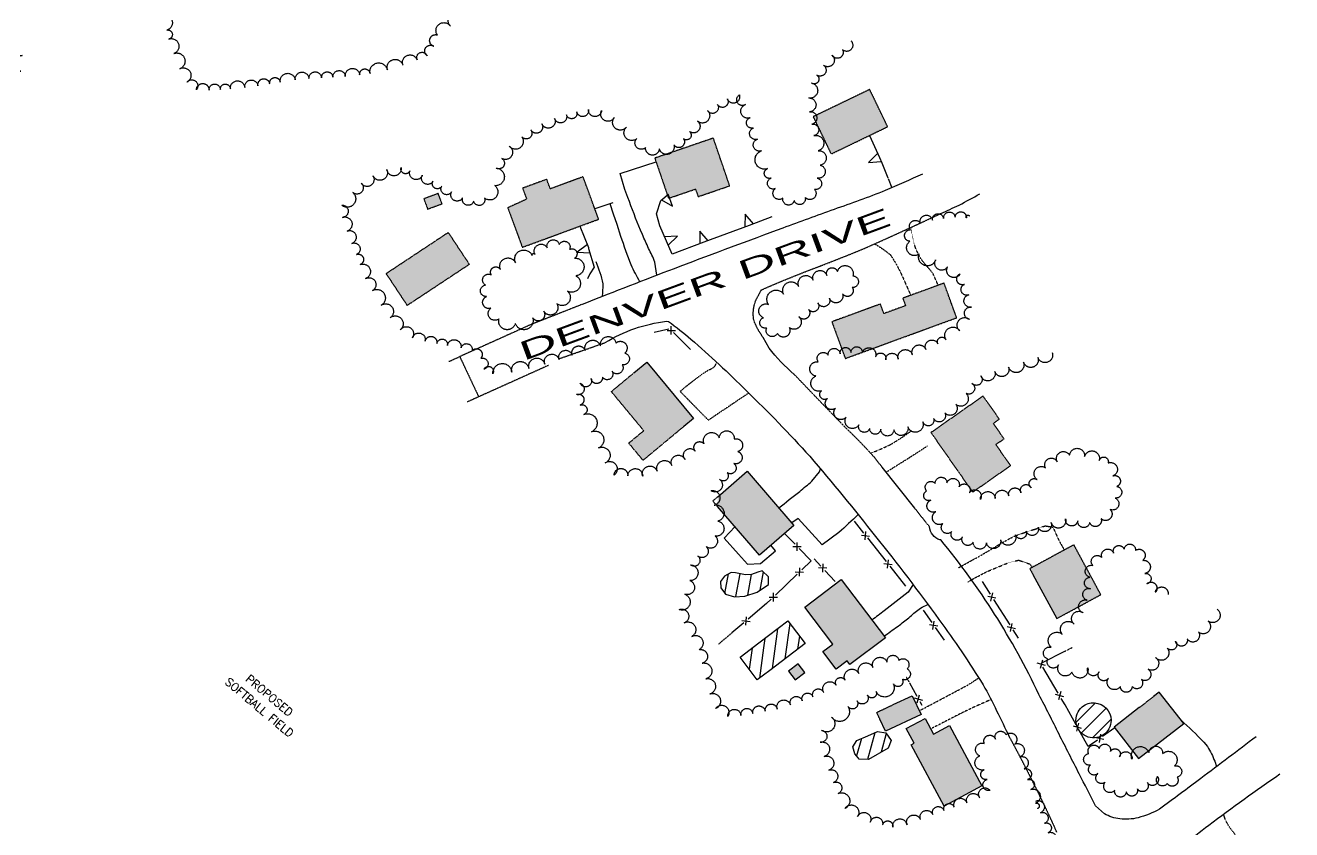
# Model space of a CAD drawing. Header units: feet. Extents: x 1024240 to 1029256, y 89370 to 94394.
# Drawn here: x 1025370 to 1026208, y 93304 to 93836 of the extents above; entities that cross this region are included whole.
import ezdxf
from ezdxf.enums import TextEntityAlignment as Align

# ---------------------------------------------------------------- set-up
doc = ezdxf.new("R2010")
doc.units = ezdxf.units.FT
doc.header["$MEASUREMENT"] = 0
for name, pattern in [('PB-EX61$0$HIDDEN', [0.375, 0.25, -0.125]), ('PB-EX61$0$HIDDEN2', [0.1875, 0.125, -0.0625]), ('PB-EX61$0$LTP300', [100, 100, 0]), ('PB-EX61$0$LTP302', [100, 100, 0]), ('PB-EX61$0$LTP600', [100, 100, 0])]:
    doc.linetypes.add(name, pattern=pattern)
for name, color, linetype in [('E7SNT', 3, 'Continuous'), ('P7SFT', 3, 'Continuous'), ('PB-EX61$0$BLDG_OBS', 11, 'PB-EX61$0$HIDDEN'), ('PB-EX61$0$BUILDING', 11, 'Continuous'), ('PB-EX61$0$DECK', 10, 'Continuous'), ('PB-EX61$0$DECK_OBS', 10, 'Continuous'), ('PB-EX61$0$DRIVE', 10, 'Continuous'), ('PB-EX61$0$DRIVE_OBSCURED', 10, 'PB-EX61$0$HIDDEN2'), ('PB-EX61$0$E6BUH', 9, 'Continuous'), ('PB-EX61$0$FENCE', 10, 'PB-EX61$0$LTP300'), ('PB-EX61$0$OBFENCE', 10, 'PB-EX61$0$HIDDEN2'), ('PB-EX61$0$OBS_PAVE', 10, 'PB-EX61$0$HIDDEN'), ('PB-EX61$0$PAVED_RD', 10, 'Continuous'), ('PB-EX61$0$POOL', 10, 'Continuous'), ('PB-EX61$0$POOL_OBS', 10, 'Continuous'), ('PB-EX61$0$RETWALL', 9, 'PB-EX61$0$LTP302'), ('PB-EX61$0$TREELINE', 9, 'PB-EX61$0$LTP600')]:
    doc.layers.add(name, color=color, linetype=linetype)
doc.styles.add('140BT', font='swiss.ttf', dxfattribs={"width": 2, "height": 12.43})
doc.styles.add('60L', font='simplex.shx', dxfattribs={"height": 5.3})

# ---------------------------------------------------------------- blocks, each defined once
blk = doc.blocks.new('PB-EX61$0$FENCE')
for p, q in [((-0.476563, -0.5), (0.5, 0.476563)), ((0.5, -0.5), (-0.476563, 0.476563))]:
    blk.add_line(p, q)
blk = doc.blocks.new('PB-EX61$0$RETWALL')
for p, q in [((-0.367188, 0), (0.001953, -0.986328)), ((0.001953, -0.986328), (0.373047, 0))]:
    blk.add_line(p, q)
blk = doc.blocks.new('PB-EX61')
at = {"layer": 'PB-EX61$0$E6BUH', "linetype": 'Continuous'}
h = blk.add_hatch(dxfattribs=at)
h.set_pattern_fill('ANSI36', color=256, scale=20, angle=30, style=0)
h.paths.add_polyline_path([(1025891.38, 93775.13), (1025903.15, 93750.7), (1025940.54, 93768.7), (1025928.66, 93793.38), (1025891.33, 93775.41), (1025891.26, 93775.37)])
h.paths.add_polyline_path([(1025807.88, 93755.28), (1025786.4, 93747.93), (1025795.5, 93721.35), (1025813.38, 93727.47), (1025815.09, 93722.45), (1025835.97, 93729.6), (1025828.76, 93750.67), (1025825.16, 93761.19)])
h.paths.add_polyline_path([(1025689.09, 93715.1), (1025698.69, 93688.94), (1025730.14, 93700.48), (1025749.23, 93707.49), (1025738.92, 93735.59), (1025717.19, 93727.61), (1025714.87, 93733.91), (1025709.29, 93731.86), (1025698.91, 93728.05), (1025701.57, 93720.8)])
h.paths.add_polyline_path([(1025633.53, 93721.05), (1025636.04, 93714.22), (1025645.54, 93717.71), (1025643.03, 93724.54)])
h.paths.add_polyline_path([(1025622.46, 93650.49), (1025663.64, 93677.72), (1025649.74, 93698.73), (1025608.56, 93671.49)])
h.paths.add_polyline_path([(1025935.74, 93651.37), (1025903.63, 93639.64), (1025912.51, 93615.35), (1025986.25, 93642.29), (1025977.87, 93665.22), (1025950.59, 93655.25), (1025952.4, 93650.3), (1025938.05, 93645.06)])
h.paths.add_polyline_path([(1025805.67, 93570.43), (1025778.62, 93547.96), (1025769.17, 93559.34), (1025779.11, 93567.6), (1025757.64, 93593.45), (1025772.47, 93605.77), (1025781.04, 93612.89), (1025811.97, 93575.66)])
h = blk.add_hatch(dxfattribs=at)
h.set_pattern_fill('ANSI36', color=256, scale=20, angle=30, style=0)
h.paths.add_polyline_path([(1026003.77, 93590.52), (1025969.23, 93566.33), (1025996.84, 93526.91), (1026021.94, 93544.49), (1026012.19, 93558.41), (1026017.62, 93562.22), (1026010.46, 93572.44), (1026014.47, 93575.25)])
h.paths.add_polyline_path([(1026057.35, 93445.89), (1026081.68, 93459.04), (1026063.83, 93492.04), (1026034.67, 93476.27), (1026036.7, 93472.52), (1026052.51, 93443.27)])
h.paths.add_polyline_path([(1025904.24, 93426.41), (1025885.75, 93450.76), (1025909.85, 93469.07), (1025939.08, 93430.6), (1025915.6, 93412.76), (1025913.75, 93415.2), (1025906.48, 93409.67), (1025897.6, 93421.37)])
h.paths.add_polyline_path([(1026120.4, 93394.58), (1026116.66, 93391.67), (1026107.17, 93384.29), (1026090.53, 93371.36), (1026106.66, 93350.61), (1026136.53, 93373.83)])
h.paths.add_polyline_path([(1026032.79, 93246.96), (1026032.5, 93247.78), (1026018.42, 93288.23), (1025991.9, 93279), (1025996.64, 93265.37), (1026005.6, 93239.64), (1025993.22, 93235.33), (1026001.69, 93211.01), (1026031.82, 93221.5), (1026024.01, 93243.91)])
h.paths.add_polyline_path([(1025939.14, 93368.69), (1025935.44, 93376.62), (1025933.31, 93381.16), (1025944.3, 93386.3), (1025956.82, 93392.16), (1025962.65, 93379.69)])
h.paths.add_polyline_path([(1026171.59, 93268.08), (1026166.74, 93274.5), (1026136.69, 93251.82), (1026152.92, 93230.31), (1026173.16, 93245.59), (1026177.48, 93239.87), (1026198.18, 93255.49), (1026182.48, 93276.3)])
h.paths.add_polyline_path([(1026030.78, 93169.19), (1026036.08, 93148.04), (1026061.7, 93154.47), (1026052.71, 93190.29), (1026014.53, 93180.71), (1026018.21, 93166.04)])
h.paths.add_polyline_path([(1025970.98, 93366.77), (1025981.41, 93372.41), (1026002.95, 93332.56), (1025978, 93319.07), (1025956.07, 93359.63), (1025958.13, 93360.75), (1025952.91, 93370.4), (1025965.37, 93377.13)])
h.paths.add_polyline_path([(1025875.01, 93408.37), (1025879.36, 93402.7), (1025885.67, 93407.53), (1025881.32, 93413.21)])
edge = h.paths.add_edge_path()
edge.add_line((1025855.64, 93485.27), (1025827.94, 93517.44))
edge.add_line((1025878.48, 93504.94), (1025855.64, 93485.27))
edge.add_line((1025847.65, 93540.75), (1025878.48, 93504.94))
edge.add_line((1025828.06, 93523.88), (1025847.65, 93540.75))
at = {"layer": 'PB-EX61$0$BLDG_OBS', "flags": 128}
for points in [[(1025891.38, 93775.13), (1025903.15, 93750.7), (1025940.54, 93768.7), (1025928.66, 93793.38), (1025891.33, 93775.41), (1025891.26, 93775.37), (1025891.38, 93775.13)], [(1025807.88, 93755.28), (1025786.4, 93747.93), (1025795.5, 93721.35), (1025813.38, 93727.47), (1025815.09, 93722.45), (1025835.97, 93729.6), (1025828.76, 93750.67), (1025825.16, 93761.19), (1025807.88, 93755.28)], [(1025689.09, 93715.1), (1025698.69, 93688.94), (1025730.14, 93700.48), (1025749.23, 93707.49), (1025738.92, 93735.59), (1025717.19, 93727.61), (1025714.87, 93733.91), (1025709.29, 93731.86), (1025698.91, 93728.05), (1025701.57, 93720.8)], [(1025633.53, 93721.05), (1025636.04, 93714.22), (1025645.54, 93717.71), (1025643.03, 93724.54), (1025633.53, 93721.05)], [(1025622.46, 93650.49), (1025663.64, 93677.72), (1025649.74, 93698.73), (1025608.56, 93671.49), (1025622.46, 93650.49)], [(1025935.74, 93651.37), (1025903.63, 93639.64), (1025912.51, 93615.35), (1025986.25, 93642.29), (1025977.87, 93665.22), (1025950.59, 93655.25), (1025952.4, 93650.3), (1025938.05, 93645.06), (1025935.74, 93651.37)], [(1026003.77, 93590.52), (1025969.23, 93566.33), (1025996.84, 93526.91), (1026021.94, 93544.49), (1026012.19, 93558.41), (1026017.62, 93562.22), (1026010.46, 93572.44), (1026014.47, 93575.25), (1026003.77, 93590.52)]]:
    blk.add_lwpolyline(points, close=True, dxfattribs=at)
for points in [[(1025805.67, 93570.43), (1025778.62, 93547.96), (1025769.17, 93559.34), (1025779.11, 93567.6), (1025757.64, 93593.45), (1025772.47, 93605.77)], [(1025827.94, 93517.44), (1025824.81, 93521.07), (1025828.06, 93523.88)], [(1026057.35, 93445.89), (1026081.68, 93459.04), (1026063.83, 93492.04), (1026034.67, 93476.27), (1026036.7, 93472.52)], [(1026116.66, 93391.67), (1026107.17, 93384.29)], [(1025935.44, 93376.62), (1025933.31, 93381.16), (1025944.3, 93386.3)]]:
    blk.add_lwpolyline(points, dxfattribs=at)
at = {"layer": 'PB-EX61$0$BUILDING'}
for p, q in [((1025772.47, 93605.77), (1025781.04, 93612.89)), ((1025781.04, 93612.89), (1025811.97, 93575.66)), ((1025811.97, 93575.66), (1025805.67, 93570.43)), ((1025828.06, 93523.88), (1025847.65, 93540.75)), ((1025847.65, 93540.75), (1025878.48, 93504.94)), ((1025855.64, 93485.27), (1025827.94, 93517.44)), ((1025878.48, 93504.94), (1025855.64, 93485.27)), ((1025885.75, 93450.76), (1025909.85, 93469.07)), ((1025909.85, 93469.07), (1025939.08, 93430.6)), ((1026036.7, 93472.52), (1026052.51, 93443.27)), ((1025904.24, 93426.41), (1025885.75, 93450.76)), ((1026052.51, 93443.27), (1026057.35, 93445.89)), ((1025897.6, 93421.37), (1025904.24, 93426.41)), ((1025939.08, 93430.6), (1025915.6, 93412.76)), ((1025906.48, 93409.67), (1025897.6, 93421.37)), ((1025881.32, 93413.21), (1025875.01, 93408.37)), ((1025875.01, 93408.37), (1025879.36, 93402.7)), ((1025885.67, 93407.53), (1025881.32, 93413.21)), ((1025913.75, 93415.2), (1025906.48, 93409.67)), ((1025915.6, 93412.76), (1025913.75, 93415.2)), ((1025879.36, 93402.7), (1025885.67, 93407.53)), ((1025944.3, 93386.3), (1025956.82, 93392.16)), ((1025956.82, 93392.16), (1025962.65, 93379.69)), ((1026120.4, 93394.58), (1026116.66, 93391.67)), ((1026136.53, 93373.83), (1026120.4, 93394.58)), ((1026107.17, 93384.29), (1026090.53, 93371.36)), ((1025939.14, 93368.69), (1025935.44, 93376.62)), ((1025962.65, 93379.69), (1025939.14, 93368.69)), ((1025952.91, 93370.4), (1025965.37, 93377.13)), ((1025965.37, 93377.13), (1025970.98, 93366.77)), ((1025958.13, 93360.75), (1025952.91, 93370.4)), ((1025970.98, 93366.77), (1025981.41, 93372.41)), ((1025981.41, 93372.41), (1026002.95, 93332.56)), ((1026090.53, 93371.36), (1026106.66, 93350.61)), ((1026106.66, 93350.61), (1026136.53, 93373.83)), ((1025956.07, 93359.63), (1025958.13, 93360.75)), ((1025978, 93319.07), (1025956.07, 93359.63)), ((1026002.95, 93332.56), (1025978, 93319.07))]:
    blk.add_line(p, q, dxfattribs=at)
at = {"layer": 'PB-EX61$0$DECK', "flags": 128}
for points in [[(1025839.48, 93504.03), (1025836.01, 93500.4)], [(1025841.83, 93485.91), (1025847.82, 93479.2), (1025856.49, 93479.72), (1025866.23, 93488.13), (1025863.19, 93491.78)]]:
    blk.add_lwpolyline(points, dxfattribs=at)
at = {"layer": 'PB-EX61$0$DECK_OBS', "flags": 128}
blk.add_lwpolyline([(1025836.01, 93500.4), (1025832.33, 93496.55), (1025841.83, 93485.91)], dxfattribs=at)
at = {"layer": 'PB-EX61$0$DRIVE', "flags": 128}
for points in [[(1025787.85, 93670.43), (1025786.34, 93679.06, 0.042668), (1025782.29, 93688.21, -0.003037), (1025778.24, 93697.35), (1025777.01, 93700.24, -0.011652), (1025768.55, 93721.91), (1025766.64, 93727.2), (1025763.47, 93737.72), (1025787.21, 93745.55)], [(1025776.58, 93666.09, -0.013821), (1025770.72, 93677.24, -0.011328), (1025764.02, 93696.08), (1025761.39, 93703.95), (1025759.11, 93710.78), (1025756.83, 93717.61)], [(1025747.26, 93679.52, -0.060039), (1025752.03, 93664.74), (1025751.84, 93658.04), (1025751.37, 93656.28)], [(1025868.47, 93516.58, 0.00654), (1025882.33, 93527.4, 0.013545), (1025890.36, 93534.23), (1025895.5, 93540.44), (1025896.2, 93542.24)], [(1025920.96, 93512.12, -0.015369), (1025908.27, 93500.23), (1025897.22, 93491.96), (1025881.33, 93509.44), (1025877.1, 93506.54)], [(1025957.36, 93465.69), (1025954.06, 93460.63, -0.006913), (1025938.34, 93448.46, -0.000912), (1025930.19, 93442.3)], [(1025938.27, 93431.67, 0.003787), (1025942.54, 93434.75, 0.003787), (1025946.81, 93437.82), (1025949.23, 93439.64, 0.005892), (1025956.27, 93445.24, -0.052681), (1025963.3, 93450.83), (1025967.23, 93452.55)], [(1026134.76, 93376.11, -0.021217), (1026149.79, 93361.49), (1026152.28, 93358.52, -0.058894), (1026157.06, 93348.79), (1026158.3, 93345.28)]]:
    blk.add_lwpolyline(points, format="xyb", dxfattribs=at)
blk.add_lwpolyline([(1025940.95, 93734.5), (1025943.35, 93728.23)], dxfattribs=at)
at = {"layer": 'PB-EX61$0$DRIVE_OBSCURED', "flags": 128}
for points in [[(1025974.03, 93663.81), (1025970.71, 93671.22, 0.039018), (1025966.81, 93676.07, -0.031179), (1025962.9, 93680.93, -0.059764), (1025958.03, 93691.31), (1025956.02, 93700.83), (1025956.11, 93702.02)], [(1025931.96, 93691.18, -0.047591), (1025942.52, 93683.79, -0.043446), (1025951.39, 93667.24), (1025955.33, 93658.28), (1025955.77, 93657.14)], [(1025848.61, 93592.51), (1025821.89, 93574.54), (1025803.18, 93593.58, -0.021658), (1025817.36, 93604.69, -0.007145), (1025821.99, 93607.79, 0.154509), (1025826.63, 93610.9), (1025827.19, 93612.87)], [(1025929.22, 93552.67, 0.019367), (1025942.25, 93558.3, 0.023412), (1025956.61, 93567.68)], [(1025939.81, 93540.3), (1025941.18, 93541.16), (1025953.78, 93549.04, 0.001502), (1025966.97, 93557.51)], [(1025987.59, 93476.93), (1026001.78, 93484.81), (1026002.04, 93484.96, 0.005862), (1026010.67, 93490.03, -0.009382), (1026019.3, 93495.09), (1026024.23, 93497.68, -0.011222), (1026036.32, 93501.84), (1026044.94, 93504.6), (1026049.97, 93503.77), (1026053.98, 93494.8), (1026057.53, 93488.63)], [(1025993.67, 93467.56, -0.012586), (1026006.6, 93474.47), (1026019.77, 93479.91), (1026020.45, 93480.19), (1026027.17, 93481.89), (1026034.47, 93479.42), (1026036.49, 93477.26)], [(1025961.47, 93382.21, 0.000344), (1025970.86, 93387.18, 0.000344), (1025980.25, 93392.16, 0.000991), (1025993.98, 93399.48), (1026000.48, 93403.73), (1026001.04, 93404.09)], [(1026009.1, 93389.65, 0.004862), (1025997.48, 93384.56, 0.00834), (1025979.95, 93375.83, 0.001792), (1025974.57, 93373.03, 0.016782), (1025969.18, 93370.22), (1025969.13, 93370.18)], [(1026184.61, 93279.25, 0.003128), (1026175.88, 93292.7, 0.003901), (1026170.2, 93300.94, -0.054092), (1026164.53, 93309.17), (1026162.9, 93313.87)]]:
    blk.add_lwpolyline(points, format="xyb", dxfattribs=at)
at = {"layer": 'PB-EX61$0$FENCE', "flags": 128}
for points in [[(1025785.97, 93632.8), (1025795.75, 93634.87)], [(1025798.73, 93632.57), (1025810.11, 93621.2)], [(1025918.47, 93507.69), (1025924.66, 93499.83)], [(1025872.32, 93499.64), (1025879.26, 93492.43)], [(1025927.13, 93496.69), (1025939.51, 93480.98)], [(1025882.03, 93489.55), (1025889.89, 93481.38), (1025883.64, 93475.39)], [(1025896.23, 93478.02), (1025891.84, 93482.67)], [(1025905.85, 93467.85), (1025898.98, 93475.12)], [(1025941.98, 93477.83), (1025952.32, 93464.71)], [(1025880.75, 93472.62), (1025866.31, 93458.79)], [(1026003.05, 93467.72), (1026008.44, 93459.29)], [(1025863.42, 93456.03), (1025860.46, 93453.19), (1025848.31, 93442.93)], [(1026010.6, 93455.93), (1026021.38, 93439.08)], [(1025964.09, 93448.75), (1025969.82, 93440.55)], [(1025845.25, 93440.35), (1025837.42, 93433.73)], [(1025972.11, 93437.27), (1025977.88, 93429.01)], [(1026023.53, 93435.71), (1026026.98, 93430.33)], [(1026043.16, 93414.07), (1026057.91, 93421.64)], [(1026053.42, 93393.9), (1026043.32, 93411.16)], [(1025955.05, 93400.62), (1025959.91, 93391.88)], [(1025961.85, 93388.39), (1025963.16, 93386.04)], [(1026065.26, 93373.02), (1026058.02, 93386.06), (1026055.45, 93390.45)], [(1026079.43, 93362.86), (1026073.27, 93358.59), (1026067.2, 93369.52)], [(1026090.93, 93370.84), (1026082.72, 93365.14)]]:
    blk.add_lwpolyline(points, dxfattribs=at)
at = {"layer": 'PB-EX61$0$OBFENCE', "flags": 128}
for points in [[(1025837.42, 93433.73), (1025828.47, 93426.17)], [(1026057.91, 93421.64), (1026062.72, 93424.11)], [(1025952.77, 93404.73), (1025955.05, 93400.62)]]:
    blk.add_lwpolyline(points, dxfattribs=at)
at = {"layer": 'PB-EX61$0$OBS_PAVE', "flags": 128}
for points in [[(1025858.25, 93629.18, -0.075706), (1025851.94, 93640.74, -0.134884), (1025853.26, 93653.8), (1025856.9, 93660.68, -0.005045), (1025866.72, 93664.99, -0.007446), (1025895.78, 93676.52, 0.00673), (1025924.83, 93688.05, 0.006018), (1025975.68, 93711.29)], [(1025936.9, 93543.46), (1025931.73, 93549.97, 0.021388), (1025913.24, 93569.03, -0.001164), (1025894.75, 93588.09, -0.000508), (1025878.73, 93604.82)], [(1026021.11, 93364.91, -0.016675), (1026050.87, 93305.47), (1026052.33, 93301.97)]]:
    blk.add_lwpolyline(points, format="xyb", dxfattribs=at)
for points in [[(1025738.93, 93651.41), (1025704.02, 93637.63), (1025657.27, 93616.6)], [(1025722.98, 93615.19), (1025753.6, 93625.86)], [(1025650.14, 93613.39), (1025657.27, 93616.6), (1025669.81, 93590)], [(1025716.08, 93610.82), (1025669.81, 93590), (1025662.2, 93586.58)], [(1025968.19, 93504.07), (1025958.49, 93516.28)]]:
    blk.add_lwpolyline(points, dxfattribs=at)
at = {"layer": 'PB-EX61$0$PAVED_RD', "flags": 128}
for points in [[(1025963.53, 93737.35, -0.004426), (1025938.97, 93726.48, -0.011907), (1025905.05, 93714.04, 0.000642), (1025871.13, 93701.61, 0.001865), (1025802.87, 93676.18, 0.003021), (1025743.8, 93653.33), (1025738.93, 93651.41)], [(1025975.68, 93711.29, 0.008222), (1025987.89, 93716.88, 0.009546), (1026001.58, 93724.35)], [(1025753.6, 93625.86, -0.109961), (1025794.12, 93639.98), (1025795.47, 93639.83, -0.021033), (1025810.28, 93628.15, -0.017533), (1025847.08, 93594.03, -0.016773), (1025888.99, 93550.63, -0.012213), (1025932.56, 93497.53, -0.011238), (1025974.51, 93442.67, -0.018619), (1026003.85, 93399.39, -0.013944), (1026021.11, 93364.91)], [(1025878.73, 93604.82, -0.050057), (1025862.02, 93622.28), (1025858.25, 93629.18)], [(1026184.55, 93365.08, -0.00086), (1026147.83, 93337.42, -0.002505), (1026120.58, 93317.15, -0.055146), (1026106.34, 93311.4, -0.084909), (1026094.21, 93310.64, -0.102206), (1026084.09, 93314.13), (1026078.19, 93319.37, -0.000789), (1026067.38, 93340.48, -0.000491), (1026054.04, 93366.69, 0.007729), (1026040.7, 93392.91, 0.062162), (1025975.66, 93495.42), (1025975.15, 93495.31, -0.294867), (1025968.19, 93504.07)], [(1026129.73, 93145.45, -0.001282), (1026120.99, 93179.98, -0.00766), (1026108.03, 93234.12, -0.060661), (1026108.41, 93259.32, -0.080407), (1026120.1, 93279.05, -0.026002), (1026153.13, 93306.53, -0.00992), (1026200.19, 93340.47)]]:
    blk.add_lwpolyline(points, format="xyb", dxfattribs=at)
blk.add_lwpolyline([(1025958.49, 93516.28), (1025936.9, 93543.46)], dxfattribs=at)
at = {"layer": 'PB-EX61$0$POOL', "flags": 128}
blk.add_lwpolyline([(1025836.91, 93473.71), (1025832.54, 93471.31), (1025829.85, 93467.72), (1025830.19, 93463.64), (1025833.11, 93459.32), (1025839.09, 93457.72), (1025846.01, 93458.16), (1025854.14, 93460.75), (1025861.58, 93465.9), (1025861.73, 93470.84), (1025857.58, 93474.94), (1025854.55, 93473.94), (1025850.53, 93472.31), (1025846.47, 93472.11), (1025839.81, 93473.51), (1025836.91, 93473.71)], close=True, dxfattribs=at)
for points in [[(1025832.83, 93459.74), (1025835.19, 93472.77)], [(1025840.09, 93457.79), (1025842.83, 93472.87)], [(1025847.89, 93458.76), (1025850.35, 93472.31)], [(1025856.13, 93462.13), (1025858.32, 93474.21)], [(1025855.25, 93427.09), (1025874.52, 93441.7), (1025885.88, 93426.72), (1025862.48, 93408.97)], [(1025867.69, 93436.52), (1025864.07, 93410.18)], [(1025875.75, 93440.08), (1025872.52, 93416.59)], [(1025859.23, 93430.11), (1025858.39, 93423.94)], [(1025882.15, 93431.63), (1025880.97, 93423)], [(1026065.27, 93374.63), (1026077.73, 93387.09)], [(1026068.77, 93367.52), (1026081.21, 93379.96)], [(1026076.16, 93364.3), (1026087.31, 93375.45)], [(1025927.41, 93365.7), (1025933.8, 93368.43), (1025939.3, 93367.55), (1025942.86, 93362.46), (1025940.84, 93357.39), (1025927.87, 93350.03), (1025921.8, 93350.23), (1025921.11, 93351.04)], [(1025931.99, 93367.65), (1025927.14, 93350.05)], [(1025939.62, 93367.1), (1025936.22, 93354.77)]]:
    blk.add_lwpolyline(points, dxfattribs=at)
blk.add_lwpolyline([(1026088.45, 93375.96, -0.550167), (1026071.91, 93365.37, -0.550167), (1026069.4, 93384.85, -0.191109), (1026077.55, 93387.51)], format="xyb", dxfattribs=at)
at = {"layer": 'PB-EX61$0$POOL_OBS', "flags": 128}
for points in [[(1025862.48, 93408.97), (1025854.25, 93402.73), (1025842.89, 93417.72), (1025855.25, 93427.09)], [(1025850.78, 93423.7), (1025848.88, 93409.82)], [(1025858.39, 93423.94), (1025855.62, 93403.77)], [(1026077.73, 93387.09), (1026078.1, 93387.46)], [(1026081.21, 93379.96), (1026085.21, 93383.96)], [(1026087.31, 93375.45), (1026088.43, 93376.57)], [(1025921.11, 93351.04), (1025918.9, 93353.67), (1025917.55, 93358.4), (1025920.23, 93362.63), (1025927.41, 93365.7)], [(1025923.17, 93363.89), (1025920, 93352.37)]]:
    blk.add_lwpolyline(points, dxfattribs=at)
blk.add_lwpolyline([(1026077.55, 93387.51, -0.394806), (1026088.45, 93375.96)], format="xyb", dxfattribs=at)
at = {"layer": 'PB-EX61$0$RETWALL', "flags": 128}
for points in [[(1025928.54, 93762.92), (1025935.13, 93748.35)], [(1025935.13, 93748.35), (1025936.7, 93744.89), (1025940.62, 93734.87)], [(1025758.52, 93718.26), (1025746.7, 93714.39)], [(1025794.1, 93693.07), (1025789.8, 93703.06), (1025787.55, 93711.1), (1025790.38, 93719.93), (1025793.04, 93722.2)], [(1025793.04, 93722.2), (1025794.72, 93723.63)], [(1025736.74, 93702.91), (1025742.41, 93688.74), (1025742.62, 93688.03)], [(1025848.91, 93703.42), (1025818.93, 93692.23)], [(1025863.9, 93709.02), (1025848.91, 93703.42)], [(1025818.93, 93692.23), (1025797.84, 93684.35), (1025794.1, 93693.07)], [(1025742.62, 93688.03), (1025746.23, 93675.75), (1025743.5, 93671.39), (1025741.92, 93668.02)]]:
    blk.add_lwpolyline(points, dxfattribs=at)
at = {"layer": 'PB-EX61$0$TREELINE', "flags": 128}
for points in [[(1024872.89, 93429.78, -0.98706), (1024882.27, 93431.7, -1), (1024888.95, 93433.16, -1), (1024899.26, 93438.62, -1), (1024908.12, 93444.85, -1), (1024915.85, 93451.19, -1), (1024922.94, 93457.01, -1), (1024928.09, 93461.24, -1), (1024934.91, 93464.54, -1), (1024940.85, 93472.49, -1), (1024946.09, 93480.51, -1), (1024950.11, 93488.29, -1), (1024948.61, 93496.06, -1), (1024942.51, 93499.66, -1), (1024933.9, 93504.75, -1), (1024927.59, 93511.4, -1), (1024922.57, 93516.68, -1), (1024918.54, 93523.45, -1), (1024917.3, 93530.92, -1), (1024920.73, 93537.83, -1), (1024928.36, 93535.88, -1), (1024933.94, 93530.26, -1), (1024938.67, 93524.99, -1), (1024944.43, 93518.56, -1), (1024950.97, 93513.44, -1), (1024958.37, 93509.59, -1), (1024965.36, 93505.96, -1), (1024973.13, 93505.42, -1), (1024982.35, 93508.01, -1), (1024990.67, 93510.75, -1), (1024997.95, 93513.85, -1), (1025002.45, 93519.32, -1), (1025004.49, 93531.2, -1), (1025009.93, 93537.2, -1), (1025017.84, 93540.13, -1), (1025025.47, 93539.41, -1), (1025034, 93535.04, -1), (1025042.16, 93531.89, -1), (1025050.07, 93531.52, -1), (1025057.01, 93531.2, -1), (1025066.46, 93534.46, -1), (1025075.07, 93537.61, -1), (1025083.09, 93539.89, -1), (1025090.11, 93542.52, -1), (1025099.87, 93546.17, -1), (1025104.13, 93554.75, -1), (1025097.83, 93556.46, -1), (1025090.41, 93553.69, -1), (1025083.06, 93550.95, -1), (1025075.37, 93550.59, -1), (1025071.53, 93557.09, -1), (1025074.44, 93564.11, -1), (1025081.19, 93567.37, -1), (1025088.41, 93570.86, -1), (1025096.1, 93576.57, -1), (1025103.26, 93581.61, -1), (1025108.64, 93585.4, -1), (1025117.82, 93589.19, -1), (1025127.35, 93592.23, -1), (1025136.09, 93595, -1), (1025144.08, 93597.33, -1), (1025151.3, 93599.39, -1), (1025160.01, 93601.87, -1), (1025168.4, 93606.5, -1), (1025166.64, 93615.07, -1), (1025165.14, 93622.39, -1), (1025168.74, 93629.6, -1), (1025178.19, 93632.87, -1), (1025184.54, 93635.07, -1), (1025194.62, 93635.62, -1), (1025205.87, 93635.87, -1), (1025215.74, 93639.19, -1), (1025217.88, 93648.15, -1), (1025215.61, 93656.59, -1), (1025212.49, 93663.87, -1), (1025209.62, 93670.57, -1), (1025201.94, 93672.54, -1), (1025193.32, 93669.44, -1), (1025186.72, 93667.07, -1), (1025178.84, 93666.24, -1), (1025171.61, 93668.8, -1), (1025164.31, 93675.01, -1), (1025159.63, 93678.99, -1), (1025148.6, 93682.77, -1), (1025140.09, 93689.49, -1), (1025133.55, 93697.04, -1), (1025129.3, 93701.95, -1), (1025122.76, 93706.36, -1), (1025118.64, 93712.7, -1), (1025121.33, 93719.87, -1), (1025129.67, 93718.13, -1), (1025137.33, 93713.89, -1), (1025144.09, 93709.78, -1), (1025150.23, 93706.24, -1), (1025156.66, 93702.52, -1), (1025164.93, 93700.31, -1), (1025173.27, 93700.49, -1), (1025180.36, 93700.63, -1), (1025186.99, 93705.1, -1), (1025189.82, 93714.25, -1), (1025191.74, 93722.79, -1), (1025192.76, 93730.64, -1), (1025193.64, 93737.37, -1), (1025188.25, 93743.13, -1), (1025181.04, 93745.81, -1), (1025175.7, 93752.21, -1), (1025174.11, 93759.53, -1), (1025173.08, 93766.12, -1), (1025172.09, 93772.42, -1), (1025170.07, 93780.94, -1), (1025164, 93786.01, -1), (1025157.01, 93787.2, -1), (1025147.83, 93781.2, -1), (1025139.95, 93775.1, -1), (1025130.64, 93768.78, -1), (1025121.36, 93764.05, -1), (1025117.38, 93770.93, -1), (1025116.1, 93778.34, -1), (1025120.33, 93785.04, -1), (1025124.55, 93790.72, -1), (1025132.1, 93801.2, -1), (1025136.28, 93811.21, -1), (1025141.04, 93817.11, -1), (1025139.15, 93827.36, -1), (1025139.25, 93836.94, -1), (1025143.45, 93844.61, -1), (1025150.09, 93848.91, -1), (1025157.13, 93849.72, -1), (1025166.28, 93846.39, -1), (1025173.78, 93840.07, -1), (1025182.49, 93832.94, -1), (1025191.8, 93828.27, -1), (1025197.76, 93825.28, -1), (1025210.12, 93823.46, -1), (1025221.31, 93820.15, -1), (1025231.33, 93816.03, -1), (1025240.43, 93811.88, -1), (1025248.68, 93807.89, -1), (1025258.96, 93802.9, -1), (1025262.77, 93795.71, -1), (1025264.3, 93785.41, -1), (1025264.54, 93775.82, -1), (1025264.64, 93767.08, -1), (1025264.74, 93757.12, -1), (1025270.48, 93751.17, -1), (1025279.99, 93748.67, -1), (1025289.12, 93747.85, -1), (1025297.18, 93749.96, -1), (1025308.06, 93752.81, -1), (1025316.78, 93758.52, -1), (1025321.94, 93761.9, -1), (1025331.26, 93765.82, -1), (1025342.02, 93770.31, -1), (1025350.16, 93777.47, -1), (1025354.97, 93786.23, -1), (1025358.2, 93792.1, -1), (1025363.54, 93798, -1), (1025366.7, 93805.4, -1), (1025367.6, 93815.78, -1), (1025365.73, 93825.18, -1), (1025363.44, 93836.72, -1), (1025359.4, 93844.18, -1), (1025353.08, 93849.66, -1), (1025343.84, 93853.48, -1), (1025337.03, 93856.29, -1), (1025326.9, 93862.88, -1), (1025316.78, 93867.79, -1), (1025307.11, 93871.67, -1), (1025298.21, 93875.2, -1), (1025290.16, 93878.65, -1), (1025283.64, 93881.45, -1), (1025274.58, 93885.7, -1), (1025265.62, 93890.15, -1), (1025257.7, 93894.75, -1), (1025250.82, 93898.76, -1), (1025243.72, 93905.73, -1), (1025237.01, 93913.19, -1), (1025230.84, 93920.52, -1), (1025225.73, 93927.63, -1), (1025219.3, 93936.58, -1), (1025212, 93944.58, -1), (1025207.89, 93949.08, -1), (1025200.86, 93956.19, -1), (1025193.76, 93963.23, -1), (1025185.82, 93971.2, -1), (1025178.75, 93978.85, -1), (1025174.22, 93983.74, -1), (1025167.31, 93994.16, -1), (1025158.15, 94001.38, -1), (1025150.62, 94009.17, -1), (1025146.5, 94018.28, -1), (1025143.02, 94026, -1), (1025142.72, 94038.08, -1), (1025145.14, 94049.06, -1), (1025146.76, 94056.39, -1), (1025150.52, 94061.89, -1), (1025159.68, 94064.62, -1), (1025169.42, 94063.37, -1), (1025179.97, 94060.95, -1), (1025189.45, 94057.74, -1), (1025197.88, 94054.15, -1), (1025205.3, 94050.35, -1), (1025215.25, 94045.24, -1), (1025223.71, 94039.81, -1), (1025230.96, 94033.54, -1), (1025236.79, 94027.02, -1), (1025241.17, 94022.12, -1), (1025246.66, 94013.57, -1), (1025252.18, 94005.23, -1), (1025258.33, 93998.43, -1), (1025263.03, 93991.55, -1), (1025267.01, 93985.19, -1), (1025270.62, 93979.59, -1), (1025275.82, 93971.54, -1), (1025281.06, 93964.53, -1), (1025286.21, 93958.52, -1), (1025292.07, 93951.67, -1), (1025299.03, 93944.5, -1), (1025305.59, 93938.1, -1), (1025311.7, 93932.42, -1), (1025317.31, 93927.45, -1), (1025323.38, 93922.05, -1), (1025330.94, 93916.16, -1), (1025338.04, 93911.04, -1), (1025342.9, 93907.53, -1), (1025352.07, 93901.76, -1), (1025360.76, 93896.8, -1), (1025368.74, 93892.3, -1), (1025376.23, 93888.08, -1), (1025384.39, 93882.31, -1), (1025392.35, 93876.24, -1), (1025400.13, 93870.64, -1), (1025407.37, 93865.73, -1), (1025414.02, 93861.44, -1), (1025419.7, 93857.78, -1), (1025428.61, 93853.24, -1), (1025437.4, 93850.63, -1), (1025445.57, 93849.01, -1), (1025454.92, 93847.16, -1), (1025461.2, 93842.01, -1), (1025463.32, 93832.67, -1), (1025464.67, 93826.75, -1), (1025467.98, 93817.14, -1), (1025471.99, 93807.08, -1), (1025476.73, 93798.27, -1), (1025482.97, 93793.22, -1), (1025491.3, 93793.02, -1), (1025498.79, 93793.33, -1), (1025505.43, 93793.88, -1), (1025514.98, 93794.66, -1), (1025523.66, 93795.82, -1), (1025531.46, 93797.15, -1), (1025538.46, 93798.27, -1), (1025548.33, 93799.85, -1), (1025557.46, 93800.66, -1), (1025565.78, 93801.09, -1), (1025573.27, 93801.5, -1), (1025581.52, 93801.96, -1), (1025591.04, 93803.09, -1), (1025597.92, 93803.91, -1), (1025609.34, 93806.32, -1), (1025619.73, 93809.37, -1), (1025629.02, 93813.08, -1), (1025635.68, 93815.74, -1), (1025640.1, 93821.97, -1), (1025642.44, 93829.47, -1), (1025651.07, 93835.29, -1), (1025657.8, 93842.12, -1), (1025661.7, 93849.95, -1), (1025664.51, 93857.35, -1), (1025666.68, 93863.07, -1), (1025669.68, 93872.61, -1), (1025672.34, 93881.38, -1), (1025674.51, 93889.43, -1), (1025677.08, 93899, -1), (1025677.68, 93906.78, -1), (1025676.06, 93916.23, -1), (1025674.33, 93924.8, -1), (1025672.71, 93932.55, -1), (1025670.74, 93941.96, -1), (1025668.91, 93950.65, -1), (1025669.07, 93959.82, -1), (1025669.46, 93968.14, -1), (1025669.86, 93975.63, -1), (1025670.34, 93984.51, -1), (1025670.73, 93992.12, -1), (1025668.42, 94000.56, -1), (1025666.62, 94007.13, -1), (1025665.55, 94017.91, -1), (1025664.92, 94024.2, -1), (1025666.56, 94037.01, -1), (1025667.63, 94049.05, -1), (1025668.29, 94059.23, -1), (1025669.37, 94069.59, -1), (1025670, 94075.64, -1), (1025673.77, 94087.55, -1), (1025675.93, 94099.02, -1), (1025676.79, 94109.82, -1), (1025676.47, 94119.81, -1), (1025676.14, 94130.06, -1), (1025674.13, 94137.6, -1), (1025669.27, 94144.67, -1), (1025662.86, 94149.61, -1), (1025654.72, 94149.54, -1), (1025646.28, 94147.22, -1), (1025638.72, 94144.88, -1), (1025631.89, 94143.02, -1), (1025624.34, 94140.96, -1), (1025616.55, 94142.18, -1), (1025609.64, 94146.83, -1), (1025602.86, 94151.4, -1), (1025592.45, 94151.84, -1), (1025584.75, 94157.54, -1), (1025584.66, 94166.29, -1), (1025591.73, 94169.85, -1), (1025598.72, 94170.99, -1), (1025608.59, 94172.61, -1), (1025617.42, 94175.07, -1), (1025625.12, 94178.26, -1), (1025629.45, 94184.38, -1), (1025630.23, 94191, -1), (1025631.04, 94197.96, -1), (1025629.35, 94206.55, -1), (1025627.25, 94214.18, -1), (1025624.39, 94224.63, -1), (1025625.17, 94233.86, -1), (1025629.56, 94241.91, -1), (1025634.23, 94248.81, -1), (1025638.26, 94254.76, -1), (1025638.26, 94254.76)], [(1025916.23, 93825.54, -1), (1025910.73, 93819.69, -1), (1025903.77, 93816.1, -1), (1025898.05, 93809.47, -1), (1025893.67, 93802.88, -1), (1025890.16, 93797.59, -1), (1025888.31, 93787.76, -1), (1025888.79, 93778.61, -1), (1025890.34, 93770.42, -1), (1025891.78, 93762.83, -1), (1025894.47, 93752.77, -1), (1025895.86, 93743.29, -1), (1025893.89, 93734.76, -1), (1025892.16, 93727.25, -1), (1025885.97, 93721.91, -1), (1025878.71, 93719.99, -1), (1025871.16, 93721.49, -1), (1025866.1, 93727.74, -1), (1025863.34, 93734.72, -1), (1025861.09, 93740.99, -1), (1025856.99, 93752.8, -1), (1025854.33, 93760.47, -1), (1025851.81, 93767.97, -1), (1025849.45, 93774.66, -1), (1025846.39, 93783.35, -1), (1025842.38, 93789.76, -1), (1025834.46, 93787.16, -1), (1025827.97, 93783.39, -1), (1025821.23, 93779.48, -1), (1025814.69, 93772.46, -1), (1025809.31, 93765.57, -1), (1025805.5, 93760.68, -1), (1025799.08, 93756.7, -1), (1025789.42, 93754.1, -1), (1025780.29, 93754.9, -1), (1025774.59, 93760.98, -1), (1025767.59, 93768.43, -1), (1025759.56, 93774.75, -1), (1025751.21, 93779.46, -1), (1025742.49, 93780.2, -1), (1025734.75, 93778.55, -1), (1025727.96, 93776.53, -1), (1025720.11, 93774.18, -1), (1025711.68, 93770.57, -1), (1025704.36, 93766.6, -1), (1025698.33, 93762.14, -1), (1025689.96, 93755.94, -1), (1025685.08, 93747.69, -1), (1025681.35, 93741.36, -1), (1025680.59, 93729.72, -1), (1025673.75, 93721.47, -1), (1025666.45, 93719.37, -1), (1025659.18, 93721.72, -1), (1025651.82, 93725.61, -1), (1025645.33, 93729.38, -1), (1025639.51, 93732.64, -1), (1025632.48, 93736.57, -1), (1025624.27, 93739.59, -1), (1025618.5, 93741.7, -1), (1025608.95, 93740.38, -1), (1025599.88, 93736.15, -1), (1025592.01, 93731.45, -1), (1025586.51, 93725.19, -1), (1025579.15, 93716.83, -1), (1025579.64, 93708.73, -1), (1025582.77, 93699.68, -1), (1025585.94, 93691.52, -1), (1025588.83, 93684.15, -1), (1025591.37, 93677.54, -1), (1025594.95, 93668.2, -1), (1025599.57, 93660.28, -1), (1025605.26, 93650.55, -1), (1025611.3, 93642.32, -1), (1025617.96, 93634.3, -1), (1025625.89, 93628.92, -1), (1025634.36, 93626.74, -1), (1025642.14, 93625.28, -1), (1025649.11, 93624.02, -1), (1025658.11, 93622.39, -1), (1025665.38, 93620.41, -1), (1025671.34, 93615.5, -1), (1025673.28, 93608.25, -1), (1025679.24, 93605.26, -1), (1025691.69, 93606.29, -1), (1025703.11, 93608.69, -1), (1025713.52, 93611.7, -1), (1025723.05, 93614.71, -1), (1025731.74, 93617.65, -1), (1025740.33, 93620.55, -1), (1025750.46, 93623.72, -1), (1025760.7, 93625.62, -1), (1025766.57, 93618.92, -1), (1025764.8, 93611.24, -1), (1025758.09, 93607.04, -1), (1025751.74, 93603.06, -1), (1025744.26, 93602.06, -1), (1025736.95, 93599, -1), (1025734.55, 93591.58, -1), (1025737.01, 93584.5, -1), (1025739.51, 93578.32, -1), (1025744.48, 93566.85, -1), (1025749.18, 93556.17, -1), (1025753.64, 93546.3, -1), (1025759.44, 93538.16, -1), (1025768.6, 93537.78, -1), (1025778.4, 93537.38, -1), (1025788, 93540.75, -1), (1025797.71, 93544.53, -1), (1025806.41, 93548.55, -1), (1025813.14, 93554.13, -1), (1025818.96, 93558.95, -1), (1025829.03, 93562.92, -1), (1025839, 93562.1, -1), (1025841.44, 93553.74, -1), (1025838.71, 93545.87, -1), (1025834.31, 93539.79, -1), (1025829.18, 93535.54, -1), (1025823.71, 93527.87, -1), (1025825.6, 93518.28, -1), (1025828.12, 93507.75, -1), (1025826.31, 93497.91, -1), (1025820.36, 93490.94, -1), (1025814.97, 93484.58, -1), (1025810.06, 93478.78, -1), (1025809.61, 93468.37, -1), (1025806.28, 93459.39, -1), (1025802.51, 93449.2, -1), (1025805.81, 93440.33, -1), (1025811.02, 93431.48, -1), (1025815.74, 93422.67, -1), (1025817.75, 93413.72, -1), (1025820.1, 93403.35, -1), (1025822.81, 93393.35, -1), (1025826.7, 93383.69, -1), (1025834.74, 93378.47, -1), (1025843.46, 93379.14, -1), (1025851.26, 93380.5, -1), (1025859.53, 93381.94, -1), (1025867.43, 93383.4, -1), (1025876.16, 93386.19, -1), (1025884.05, 93388.86, -1), (1025891.07, 93391.52, -1), (1025898.22, 93394.23, -1), (1025906.47, 93399.11, -1), (1025912.3, 93402.55, -1), (1025921.5, 93406.81, -1), (1025930.85, 93410.8, -1), (1025940.18, 93414.42, -1), (1025947.98, 93415.58, -1), (1025953.48, 93409.89, -1), (1025950.32, 93403.09, -1), (1025944.37, 93400.09, -1), (1025932.91, 93395.08, -1), (1025927.23, 93392.6, -1), (1025920.31, 93388.76, -1), (1025914.21, 93385.16, -1), (1025903.42, 93378.06, -1), (1025896.83, 93369.3, -1), (1025895.97, 93361.39, -1), (1025898.6, 93352.05, -1), (1025901.68, 93342.97, -1), (1025904.7, 93334.76, -1), (1025907.9, 93327.52, -1), (1025912.27, 93317.61, -1), (1025920.68, 93312.2, -1), (1025929.08, 93308.53, -1), (1025937.21, 93306.68, -1), (1025943.93, 93305.15, -1), (1025953.4, 93306.66, -1), (1025962.29, 93310.22, -1), (1025970.38, 93313.57, -1), (1025977.85, 93316.17, -1), (1025984.57, 93318.43, -1), (1025993.03, 93321.27, -1), (1026001.61, 93324.52, -1), (1026008.25, 93329.55, -1), (1026006.5, 93336.84, -1), (1026004.51, 93343.2, -1), (1026001.67, 93352.35, -1), (1026004.51, 93360.63, -1), (1026011.87, 93363.54, -1), (1026018.88, 93366.31, -1), (1026024.8, 93360.22, -1), (1026028.18, 93351.7, -1), (1026030.84, 93343.8, -1), (1026033.17, 93336.67, -1), (1026035.32, 93330.13, -1), (1026038.42, 93321.06, -1), (1026039.65, 93317.45)], [(1026049.53, 93619.21, -1), (1026040.05, 93616, -1), (1026030.57, 93612.84, -1), (1026020.67, 93609.6, -1), (1026011.51, 93606.77, -1), (1026002.3, 93603.92, -1), (1025996.23, 93599.03, -1), (1025992.43, 93592.29, -1), (1025985.59, 93585.17, -1), (1025978.43, 93579.45, -1), (1025970.99, 93575.69, -1), (1025963.87, 93573.35, -1), (1025953.97, 93570.1, -1), (1025944.73, 93568.17, -1), (1025936, 93568.69, -1), (1025928.66, 93569.13, -1), (1025921.47, 93571.36, -1), (1025913.07, 93576.56, -1), (1025906.01, 93582.42, -1), (1025900.83, 93588.95, -1), (1025896.81, 93594.01, -1), (1025893, 93603.71, -1), (1025894.61, 93613.15, -1), (1025901.22, 93617.61, -1), (1025909.08, 93618.54, -1), (1025916.28, 93619.4, -1), (1025923.84, 93619.27, -1), (1025932.58, 93616.53, -1), (1025939.26, 93614.44, -1), (1025947.59, 93614.84, -1), (1025956.98, 93617.74, -1), (1025965.88, 93621.3, -1), (1025973.76, 93625.11, -1), (1025979.2, 93627.74, -1), (1025988.3, 93633.62, -1), (1025994.77, 93641.25, -1), (1025996.13, 93649.36, -1), (1025994.29, 93657.49, -1), (1025991.43, 93664.42, -1), (1025988.56, 93671.35, -1), (1025980.24, 93676.09, -1), (1025972.34, 93680.59, -1), (1025961.32, 93684.42, -1), (1025955.29, 93692.93, -1), (1025955.73, 93700.49, -1), (1025962.06, 93705.12, -1), (1025970.2, 93706.88, -1), (1025977.63, 93707.91, -1), (1025985.22, 93708.96, -1), (1025992.71, 93708.33, -1), (1025994.64, 93709.77)], [(1026158.7, 93449.45, -1), (1026152.74, 93441.53, -1), (1026146.27, 93434.46, -1), (1026138.94, 93429.68, -1), (1026131.16, 93428.23, -1), (1026125.66, 93423.77, -1), (1026117.9, 93417.46, -1), (1026112.99, 93409.71, -1), (1026108.65, 93402.86, -1), (1026102.4, 93398.39, -1), (1026094.62, 93398.27, -1), (1026086.74, 93403.73, -1), (1026080.55, 93408.01, -1), (1026073.02, 93410.75, -1), (1026062.57, 93407.89, -1), (1026053.76, 93412.62, -1), (1026046.65, 93416.43, -1), (1026048.87, 93424.27, -1), (1026056.14, 93432.85, -1), (1026064.14, 93439.52, -1), (1026070.09, 93447.03, -1), (1026072.57, 93455.43, -1), (1026074.81, 93463.03, -1), (1026074.44, 93470.56, -1), (1026076.31, 93478.41, -1), (1026082.38, 93483.6, -1), (1026090.17, 93486.55, -1), (1026097.12, 93489.18, -1), (1026104.62, 93488.35, -1), (1026109.39, 93481.73, -1), (1026110.87, 93473.1, -1), (1026112.06, 93466.22, -1), (1026117.71, 93460.61, -1), (1026126.19, 93459.09, -1), (1026126.19, 93459.09)], [(1026038.6, 93322.49, -1), (1026041.73, 93314.76, -1), (1026044.46, 93307.78, -1), (1026046.83, 93301.55, -1), (1026049.74, 93293.88, -1), (1026052.94, 93285.73, -1), (1026055.77, 93278.34, -1), (1026057.78, 93271.55, -1), (1026059.87, 93264.54, -1), (1026055.2, 93258.53, -1), (1026047.75, 93255.97, -1), (1026041.08, 93259.39, -1), (1026038.02, 93265.31, -1), (1026032.73, 93276.64, -1), (1026024.41, 93284.82, -1), (1026018.77, 93290.37, -1), (1026012.6, 93293.85, -1), (1026001.81, 93292.27, -1), (1025992.24, 93288.73, -1), (1025981.79, 93284.58, -1), (1025972.27, 93280.36, -1), (1025966.25, 93277.69, -1), (1025960.33, 93271.96, -1), (1025956.38, 93265.28, -1), (1025957.8, 93255.84, -1), (1025960.13, 93246.12, -1), (1025962.05, 93237.15, -1), (1025962.75, 93228.85, -1), (1025963.62, 93218.63, -1), (1025966.16, 93208.53, -1), (1025967.73, 93202.32, -1), (1025972.67, 93196.2, -1), (1025979.46, 93192.63, -1), (1025980.36, 93183.27, -1), (1025980.51, 93173.27, -1), (1025981.5, 93164.15, -1), (1025982.16, 93158.15, -1), (1025984.63, 93147.17, -1), (1025986.28, 93139.86, -1), (1025987.99, 93133.41, -1), (1025992.13, 93121.62, -1), (1026000.2, 93113.19, -1), (1026010.76, 93114.11, -1), (1026020.68, 93115.4, -1), (1026027.1, 93109.03, -1), (1026027.37, 93100.7, -1), (1026027.61, 93093.25, -1), (1026024.37, 93086.2, -1), (1026018.02, 93081.21, -1), (1026010.78, 93078.76, -1), (1026005.27, 93073.06, -1), (1026005.25, 93065.98, -1), (1026008.68, 93053.53, -1), (1026012.36, 93042.02, -1), (1026016.06, 93031.39, -1), (1026019.39, 93021.52, -1), (1026022.14, 93012.34, -1), (1026024.44, 93003.9, -1), (1026026.53, 92996.27, -1), (1026029.2, 92986.47, -1), (1026032.07, 92976.89, -1), (1026034.77, 92968.13, -1), (1026037.28, 92960.19, -1), (1026039.12, 92954.37, -1), (1026042.45, 92944.5, -1), (1026048.14, 92936.79, -1), (1026056.8, 92935.5, -1), (1026064.62, 92936.71, -1), (1026074.61, 92938.27, -1), (1026084.12, 92941.37, -1), (1026092.83, 92944.2, -1), (1026099.44, 92946.35, -1), (1026109.08, 92949.47, -1), (1026119, 92952.63, -1), (1026126.97, 92954.91, -1), (1026133.98, 92951.9, -1), (1026131.79, 92944.48, -1), (1026125.28, 92941.69, -1), (1026113.35, 92937.74, -1), (1026101.82, 92934.13, -1), (1026091.72, 92930.76, -1), (1026082.1, 92926.78, -1), (1026075.75, 92919.61, -1), (1026073.76, 92911.09, -1), (1026076.41, 92903.63, -1), (1026077.18, 92896.59, -1), (1026075.15, 92883.83, -1), (1026075.28, 92871.8, -1), (1026078.08, 92862.45, -1), (1026081.21, 92852.89, -1), (1026084.21, 92843.79, -1), (1026086.14, 92837.94, -1), (1026089.22, 92828.42, -1), (1026092.28, 92818.9, -1), (1026095.11, 92809.31, -1), (1026096.93, 92800.32, -1), (1026098.53, 92792.49, -1), (1026099.38, 92783.66, -1), (1026098.28, 92773.3, -1), (1026099.07, 92763.75, -1), (1026100.8, 92755.17, -1), (1026102.18, 92748.31, -1), (1026105.05, 92737.87, -1), (1026107.61, 92728.2, -1), (1026109.69, 92719.27, -1), (1026111.2, 92712.77, -1), (1026112.48, 92702.86, -1), (1026113.37, 92692.87, -1), (1026114.58, 92683.37, -1), (1026116.19, 92674.77, -1), (1026117.31, 92668.76, -1), (1026119.88, 92659.09, -1), (1026122.72, 92649.5, -1), (1026125.32, 92640.71, -1), (1026128.33, 92632.94, -1), (1026131.24, 92625.44, -1), (1026138.58, 92618.05, -1), (1026142.74, 92609.42, -1), (1026143.6, 92600.72, -1), (1026144.95, 92592.92, -1), (1026146.54, 92583.72, -1), (1026145.86, 92576.18, -1), (1026142.15, 92567.8, -1), (1026139.33, 92559.95, -1), (1026137.09, 92553.73, -1), (1026137.29, 92543.9, -1), (1026139.09, 92534.49, -1), (1026140.98, 92524.64, -1), (1026143.25, 92514.91, -1), (1026145.93, 92505.27, -1), (1026148.9, 92495.72, -1), (1026151.86, 92487.04, -1), (1026154.76, 92479.23, -1), (1026157.45, 92472.23, -1), (1026160.24, 92464.99, -1), (1026163.65, 92457.55, -1), (1026170.36, 92453.44, -1), (1026178.18, 92452.22, -1), (1026183.57, 92447.62, -1), (1026187.78, 92438.15, -1), (1026190.98, 92428.5, -1), (1026194.4, 92417.8, -1), (1026197.4, 92407.82, -1), (1026198.66, 92398.32, -1), (1026199.37, 92389.6, -1), (1026199.98, 92381.7, -1), (1026200.77, 92371.4, -1), (1026201.5, 92361.43, -1), (1026202.27, 92352.29, -1), (1026202.91, 92343.98, -1), (1026203.3, 92336.49, -1), (1026203.4, 92329.83, -1), (1026203.53, 92320.71, -1), (1026202.9, 92311.98, -1), (1026201.88, 92304.13, -1), (1026200.39, 92297.21, -1), (1026198.28, 92287.43, -1), (1026197.41, 92283.38)]]:
    blk.add_lwpolyline(points, format="xyb", dxfattribs=at)
for points in [[(1025707.11, 93684.23, -1), (1025715.17, 93688.6, -1), (1025723.2, 93690.84, -1), (1025729.91, 93687.49, -1), (1025733.3, 93681.75, -1), (1025734.16, 93670.13, -1), (1025728.56, 93659.89, -1), (1025721.59, 93651.6, -1), (1025712.95, 93646.58, -1), (1025705.59, 93642.3, -1), (1025694.11, 93638.55, -1), (1025683.25, 93641.5, -1), (1025677.93, 93648.67, -1), (1025675.09, 93656.33, -1), (1025674.38, 93663.94, -1), (1025678.1, 93670.69, -1), (1025684.26, 93674.2, -1), (1025694.1, 93678.74, -1), (1025705.23, 93683.44, -1), (1025707.11, 93684.23)], [(1025907.32, 93672.94, -1), (1025917.6, 93670.06, -1), (1025917.16, 93662.32, -1), (1025910.73, 93658.17, -1), (1025902.01, 93655.33, -1), (1025894.27, 93652.25, -1), (1025888.22, 93647.82, -1), (1025881.73, 93643.07, -1), (1025875.42, 93635.86, -1), (1025867.61, 93631.91, -1), (1025860.62, 93635.63, -1), (1025858.3, 93642.32, -1), (1025861.64, 93651.18, -1), (1025871.68, 93657.89, -1), (1025881.71, 93663, -1), (1025891.28, 93667.1, -1), (1025900.29, 93670.38, -1), (1025907.32, 93672.94, -1), (1025907.32, 93672.94)], [(1026086.55, 93546.27, -1), (1026089.7, 93537.65, -1), (1026092.24, 93530.67, -1), (1026091.18, 93523.03, -1), (1026087.86, 93515.43, -1), (1026081.86, 93509.34, -1), (1026074.28, 93506.84, -1), (1026066.45, 93508.01, -1), (1026058.37, 93509.22, -1), (1026048.79, 93506.88, -1), (1026040.15, 93503.83, -1), (1026032.31, 93501.01, -1), (1026025.19, 93498.64, -1), (1026015.3, 93495.36, -1), (1026005.94, 93493.32, -1), (1025997.21, 93493.88, -1), (1025990.08, 93497.33, -1), (1025982.89, 93500.81, -1), (1025977.1, 93506.12, -1), (1025972.39, 93513.99, -1), (1025969.04, 93521.61, -1), (1025966.38, 93527.67, -1), (1025972.06, 93532.7, -1), (1025979.83, 93533.15, -1), (1025987.82, 93530.37, -1), (1025994.65, 93526.37, -1), (1026001.97, 93522.09, -1), (1026011.78, 93522.64, -1), (1026020.76, 93524.46, -1), (1026028.83, 93526.54, -1), (1026035.59, 93529.8, -1), (1026039.46, 93535.23, -1), (1026045.02, 93543.04, -1), (1026052.8, 93547.04, -1), (1026061.01, 93551.28, -1), (1026070.98, 93550.54, -1), (1026080.62, 93547.89, -1), (1026086.55, 93546.27, -1), (1026086.55, 93546.27)], [(1026122.6, 93353.79, -1), (1026130.52, 93345.8, -1), (1026132.24, 93338.27, -1), (1026125.67, 93334.13, -1), (1026119.28, 93338.8, -1), (1026112.53, 93334.67, -1), (1026105.88, 93330.61, -1), (1026098.57, 93328.53, -1), (1026090.86, 93329.5, -1), (1026084.61, 93335.01, -1), (1026079.65, 93340.64, -1), (1026074.77, 93346.2, -1), (1026073.59, 93353.89, -1), (1026080.64, 93357.33, -1), (1026088.05, 93355.34, -1), (1026094.13, 93351.71, -1), (1026102.29, 93350.27, -1), (1026113.53, 93354.7, -1), (1026122.6, 93353.79, -1), (1026122.6, 93353.79)]]:
    blk.add_lwpolyline(points, format="xyb", close=True, dxfattribs=at)
at = {"layer": 'PB-EX61$0$FENCE'}
for p, xscale, yscale, zscale, rotation in [((1025797.32, 93633.98), 4.000000000027239, 4, 4, 314.9969700003584), ((1025925.9, 93498.26), 4.000000000015612, 4, 4, 308.2206690001884), ((1025880.64, 93490.99), 4.000000000011215, 4, 4, 313.8988590002239), ((1025882.2, 93474.01), 4.000000000037555, 4, 4, 223.7615409995426), ((1025897.61, 93476.57), 4.000000000037438, 4, 4, 133.3971480005354), ((1025940.74, 93479.4), 4.000000000015612, 4, 4, 308.2206690001884), ((1025864.86, 93457.41), 4.000000000037555, 4, 4, 223.7615409995426), ((1026009.52, 93457.61), 3.999999999999635, 3.999999999999635, 3.999999999999635, 302.6151350000869), ((1025846.78, 93441.64), 4.000000000036655, 4, 4, 220.1856939995565), ((1025970.96, 93438.91), 3.999999999991267, 4, 4, 304.9391799998047), ((1026022.46, 93437.39), 3.999999999999635, 3.999999999999635, 3.999999999999635, 302.6151350000869), ((1026042.3, 93412.88), 4.000000000015635, 4, 4, 120.3617260002505), ((1025960.88, 93390.14), 4.000000000015219, 4, 4, 299.0714010002533), ((1026054.44, 93392.17), 4.000000000015635, 4, 4, 120.3617260002505), ((1026066.23, 93371.27), 3.999999999998179, 4, 4, 119.0457900000035), ((1026081.07, 93364), 3.999999999987496, 4, 4, 214.7487720000355)]:
    blk.add_blockref('PB-EX61$0$FENCE', p, dxfattribs=dict(at, xscale=xscale, yscale=yscale, zscale=zscale, rotation=rotation))
at = {"layer": 'PB-EX61$0$RETWALL', "yscale": 8, "zscale": 8}
for p, xscale, rotation in [((1025935.13, 93748.35), 8.00000000000988, 294.3504780002492), ((1025793.04, 93722.2), 8.000000000042503, 40.50082399973839), ((1025848.91, 93703.42), 8.00000000002456, 200.47893299998), ((1025794.1, 93693.07), 7.999999999998295, 113.2565319999871), ((1025818.93, 93692.23), 8.00000000002456, 200.47893299998), ((1025742.62, 93688.03), 8.000000000008935, 286.3868710002931)]:
    blk.add_blockref('PB-EX61$0$RETWALL', p, dxfattribs=dict(at, xscale=xscale, rotation=rotation))

msp = doc.modelspace()

# ---------------------------------------------------------------- block references
msp.add_blockref('PB-EX61', (0, 0))

# ---------------------------------------------------------------- texts
at = {"layer": 'E7SNT', "style": '140BT', "width": 2}
msp.add_text('DENVER DRIVE', height=12.43, rotation=20.24798, dxfattribs=at).set_placement((1025699.48, 93613.61))
at = {"layer": 'P7SFT', "style": '60L'}
for s, p in [('SOFTBALL FIELD', (1025522.93, 93382.41)), ('PROPOSED', (1025529.54, 93390.29))]:
    msp.add_text(s, height=5.3, rotation=320, dxfattribs=at).set_placement(p, align=Align.CENTER)

doc.saveas('drawing.dxf')
